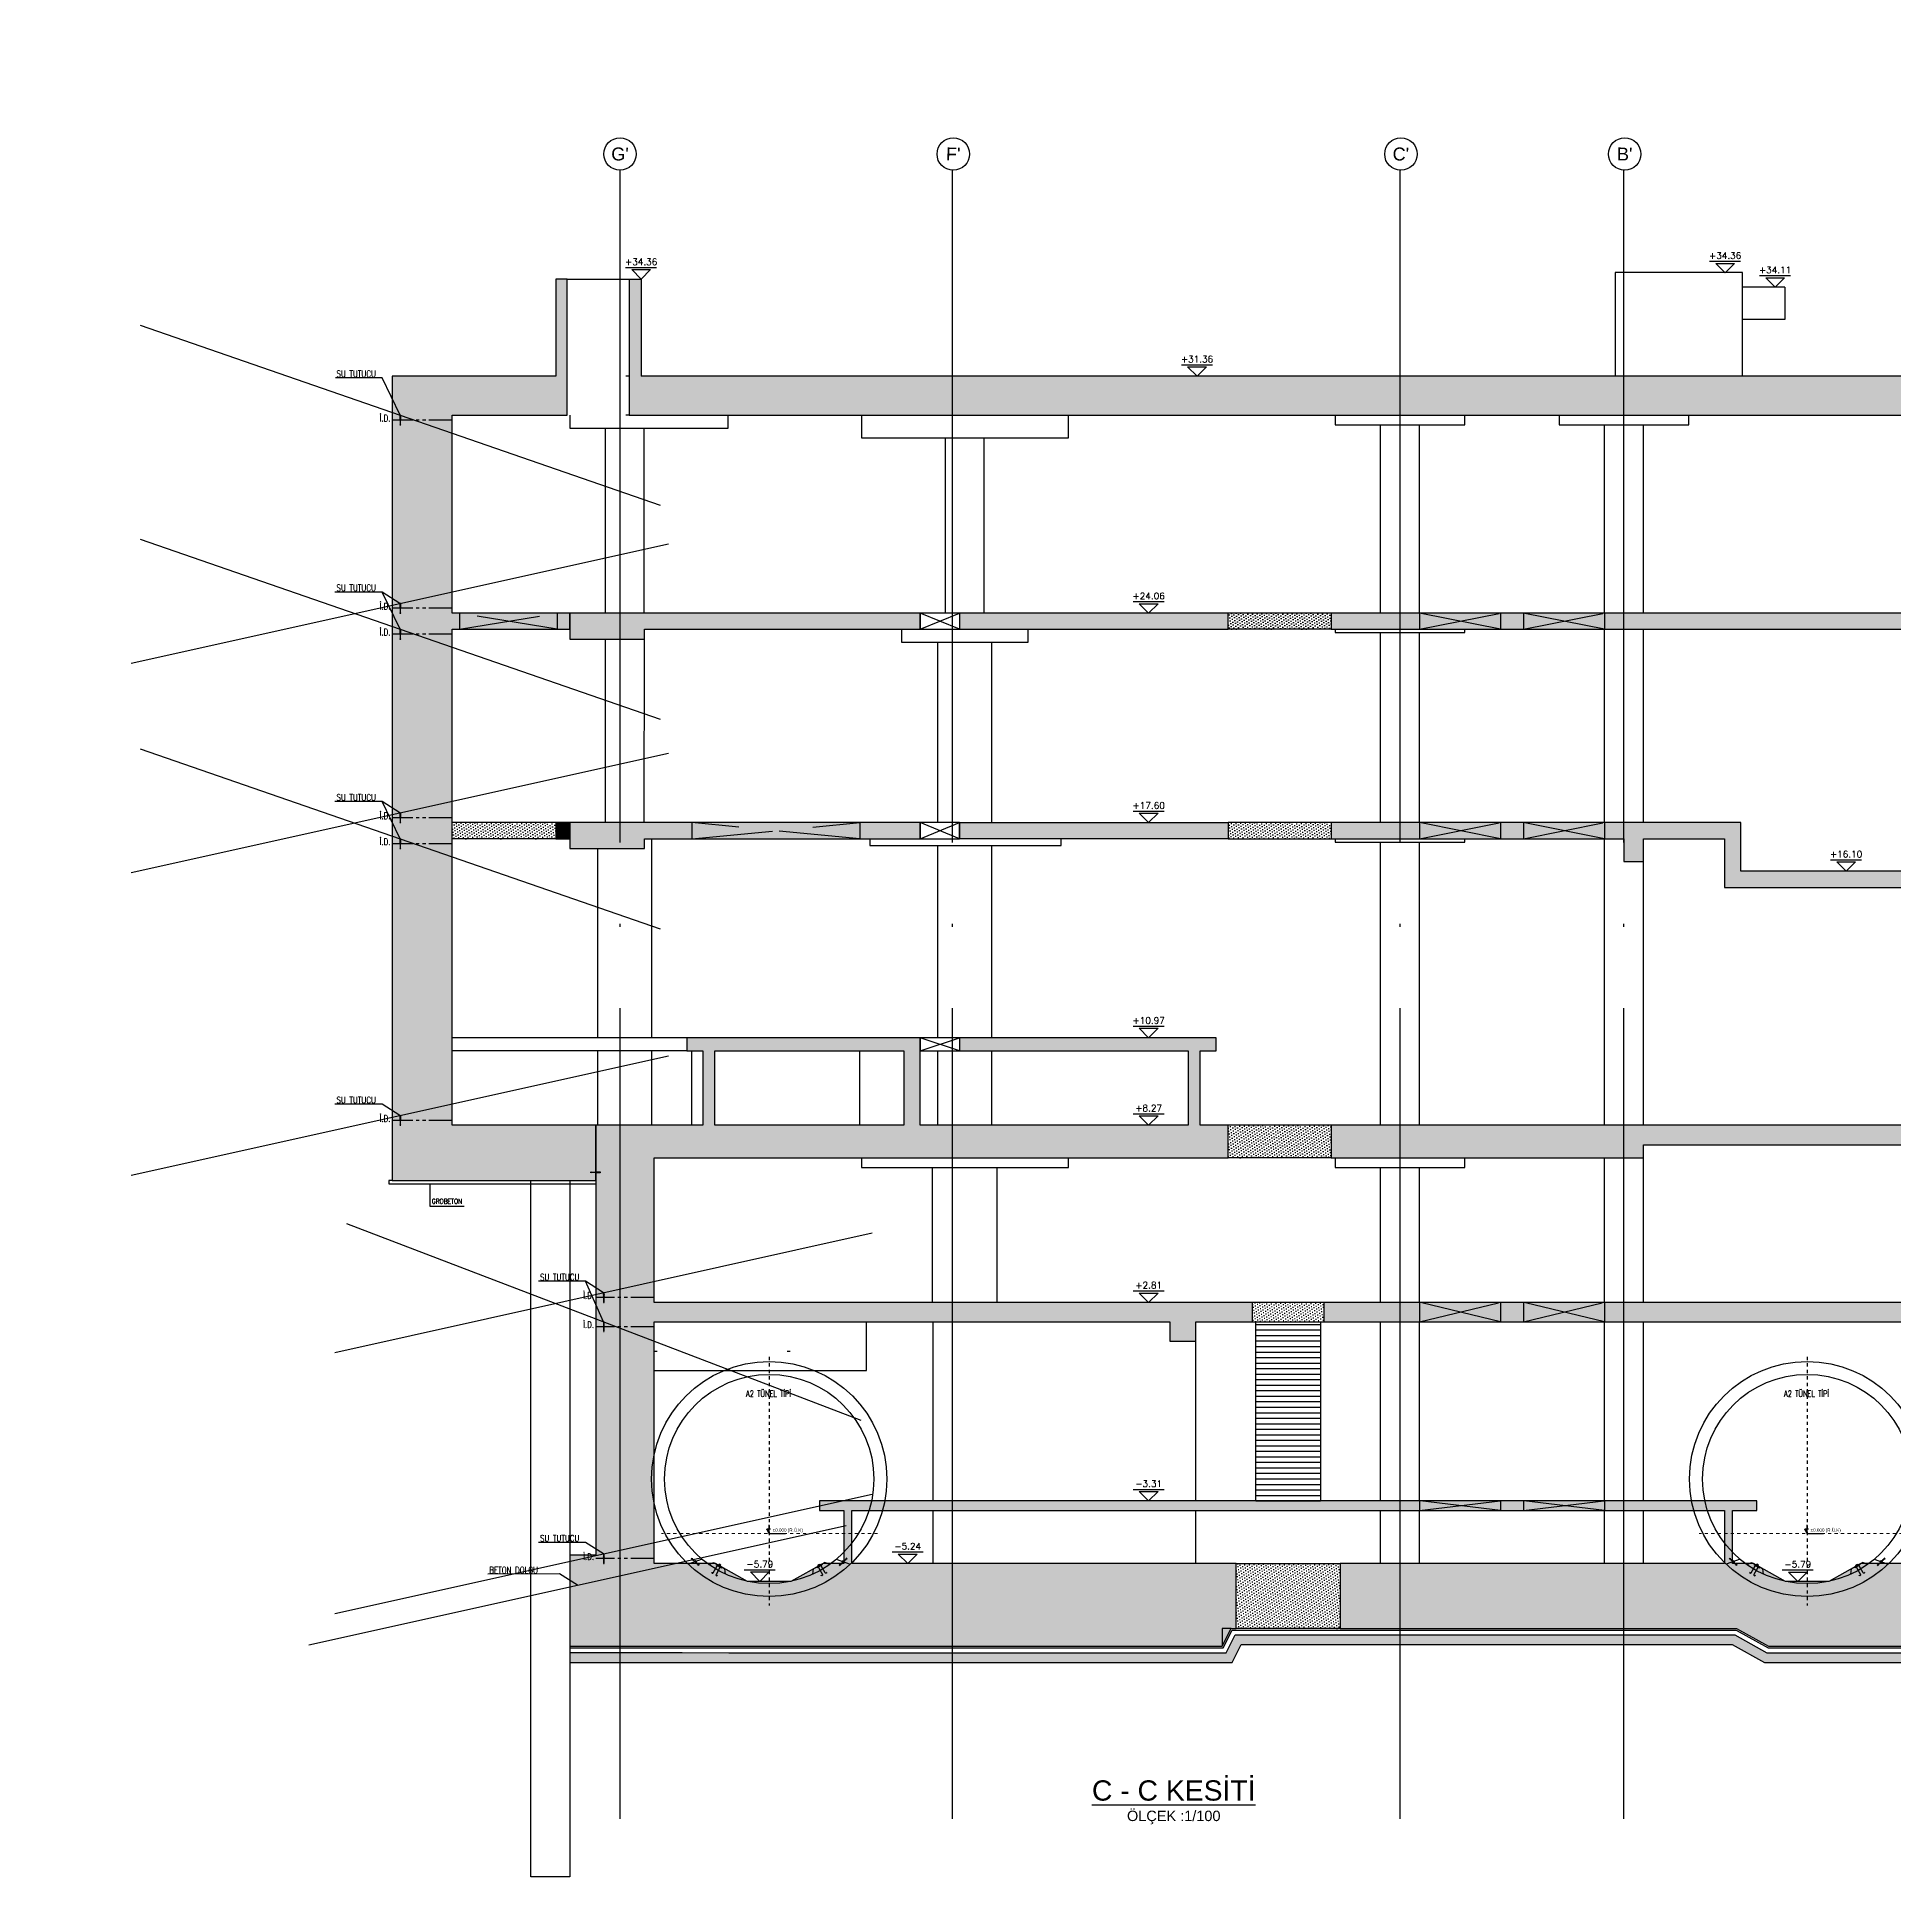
# Model space of a CAD drawing. Header units: millimetres. Extents: x 400392 to 401186, y 4543812 to 4544115.
# Drawn here: x 400811.4 to 400868.7, y 4543892.3 to 4543949 of the extents above; entities that cross this region are included whole.
import ezdxf
from ezdxf.enums import TextEntityAlignment as Align

# ---------------------------------------------------------------- set-up
doc = ezdxf.new("R2010")
doc.units = ezdxf.units.MM
for name, pattern in [('ACAD_ISO05W100', [33, 24, -3, 0, -3, 0, -3]), ('AKS', [3, 2.5, -0.25, 0, -0.25]), ('CIZGI', [0.4, 0.25, -0.15]), ('CONTINU', [0]), ('DASHDOT', [1, 0.5, -0.25, 0, -0.25]), ('DASHDOT2', [0.5, 0.25, -0.125, 0, -0.125]), ('Dot', [4, 0, -4]), ('HIDDEN', [0.375, 0.25, -0.125])]:
    doc.linetypes.add(name, pattern=pattern)
for name, color, linetype in [('aks prota', 2, 'AKS'), ('AXIS', 8, 'DASHDOT2'), ('caks prota', 4, 'Continuous'), ('görünüş prota', 4, 'Continuous'), ('inşaat derzi prota', 11, 'Continuous'), ('KALIP', 1, 'Continuous'), ('kesik prota', 2, 'CIZGI'), ('kesit prota', 1, 'Continuous'), ('kesit tarama prota', 252, 'Continuous'), ('KOT', 7, 'Continuous'), ('kot prota', 4, 'Continuous'), ('LINE V2', 7, 'Continuous'), ('merdiven prota', 2, 'Continuous'), ('not prota', 2, 'Continuous'), ('not yazısı prota', 6, 'Continuous'), ('not çizgisi prota', 4, 'Continuous'), ('OLCU', 5, 'Continuous'), ('PRT-CST-rc_level', 6, 'Continuous'), ('PRT-CST-rc_levermark', 4, 'Continuous'), ('st_s_not yazısı', 6, 'Continuous'), ('st_s_not çizgisi', 4, 'CIZGI'), ('st_s_su tutucu', 2, 'Continuous'), ('st_s_ölçü', 4, 'Continuous'), ('t35 prota', 3, 'Continuous'), ('taks prota', 7, 'Continuous'), ('tplan prota', 7, 'Continuous'), ('WATER STOP_B', 5, 'Continuous')]:
    doc.layers.add(name, color=color, linetype=linetype)
doc.layers.add('PRT-Geo-Axis', color=12, linetype='DASHDOT', lineweight=18)
doc.layers.add('PRT-KD-kazik', color=172, linetype='Continuous', lineweight=25)
doc.styles.add('Arial', font='Arial.ttf')
doc.styles.add('NOT', font='romanstw.shx')
doc.styles.add('OLCU', font='romanstw.shx')
doc.styles.add('SIMPLXTW', font='simplxtw.shx', dxfattribs={"width": 0.6, "height": 125})
doc.styles.add('TAKS', font='Arial Unicode.ttf')
doc.styles.add('TEXT250', font='romanstw.shx', dxfattribs={"width": 0.8, "height": 25})
doc.styles.add('TSIMPLEX', font='romanstw.shx')
doc.styles.add('TUNNELCONSULT', font='Arial.ttf')
doc.dimstyles.new('1-50', dxfattribs={"dimtxt": 10, "dimasz": 4, "dimexe": 4, "dimexo": 8, "dimgap": 4, "dimtad": 1, "dimdec": 1, "dimrnd": 0.05, "dimzin": 9, "dimdsep": 46, "dimtxsty": 'OLCU', "dimblk1": 'OBLIQUE', "dimblk2": 'OBLIQUE', "dimsah": 1, "dimcen": 2, "dimdle": 4, "dimclrd": 4, "dimclre": 4, "dimclrt": 3, "dimadec": 1, "dimazin": 0, "dimtfac": 1, "dimtdec": 1, "dimtix": 1, "dimtmove": 2, "dimatfit": 3, "dimldrblk": 'OBLIQUE', "dimfxl": 1, "dimtvp": 1, "dimtolj": 1, "dimtzin": 1, "dimarcsym": 0})
pattern_1 = [(36, (400889.819284, 4543594.03527), (-0.014547592, 0.087543451), [0, -0.079375])]

# ---------------------------------------------------------------- blocks, each defined once
blk = doc.blocks.new('KOTK5')
at = {"layer": 'PRT-CST-rc_levermark'}
blk.add_line((217, 160), (-213, 160), dxfattribs=at)
blk.add_lwpolyline([(130, 130), (-130, 130), (0, 0)], close=True, dxfattribs=at)
at = {"layer": 'PRT-CST-rc_level', "style": 'OLCU'}
blk.add_attdef('000.00', text='', height=90, dxfattribs=at).set_placement((0, 193), align=Align.CENTER)
blk = doc.blocks.new('D')
at = {"layer": 'st_s_su tutucu', "linetype": 'CONTINU', "ltscale": 0.2}
for p, q in [((-39988, 52508), (-39993, 52508)), ((-39993, 52508), (-39993, 52507)), ((-39993, 52507), (-39991, 52506)), ((-39991, 52499), (-39992, 52499)), ((-39992, 52499), (-39992, 52498)), ((-39992, 52498), (-39991, 52498)), ((-39991, 52489), (-39992, 52489)), ((-39992, 52489), (-39992, 52488)), ((-39992, 52488), (-39991, 52488)), ((-39991, 52479), (-39992, 52479)), ((-39992, 52479), (-39992, 52478)), ((-39992, 52478), (-39991, 52478)), ((-39992, 52468), (-39992, 52469)), ((-39992, 52469), (-39991, 52469)), ((-39991, 52468), (-39992, 52468)), ((-39991, 52506), (-39991, 52499)), ((-39991, 52498), (-39991, 52489)), ((-39991, 52488), (-39991, 52479)), ((-39991, 52469), (-39991, 52478)), ((-39991, 52459), (-39991, 52468)), ((-39990, 52506), (-39988, 52507)), ((-39990, 52499), (-39990, 52506)), ((-39989, 52499), (-39990, 52499)), ((-39990, 52489), (-39990, 52498)), ((-39990, 52498), (-39989, 52498)), ((-39989, 52489), (-39990, 52489)), ((-39990, 52479), (-39990, 52488)), ((-39990, 52488), (-39989, 52488)), ((-39989, 52479), (-39990, 52479)), ((-39990, 52478), (-39989, 52478)), ((-39990, 52478), (-39990, 52469)), ((-39990, 52469), (-39989, 52469)), ((-39989, 52468), (-39990, 52468)), ((-39990, 52468), (-39990, 52459)), ((-39989, 52498), (-39989, 52499)), ((-39989, 52488), (-39989, 52489)), ((-39989, 52478), (-39989, 52479)), ((-39989, 52469), (-39989, 52468)), ((-39988, 52507), (-39988, 52508)), ((-39993, 52449), (-39991, 52450)), ((-39993, 52448), (-39993, 52449)), ((-39988, 52448), (-39993, 52448)), ((-39992, 52458), (-39992, 52459)), ((-39992, 52459), (-39991, 52459)), ((-39991, 52458), (-39992, 52458)), ((-39991, 52450), (-39991, 52458)), ((-39990, 52459), (-39989, 52459)), ((-39989, 52458), (-39990, 52458)), ((-39990, 52458), (-39990, 52450)), ((-39990, 52450), (-39988, 52449)), ((-39989, 52459), (-39989, 52458)), ((-39988, 52449), (-39988, 52448))]:
    blk.add_line(p, q, dxfattribs=at)
blk = doc.blocks.new('_Oblique')
at = {"layer": 'st_s_ölçü', "lineweight": -2}
blk.add_line((-0.5, -0.5), (0.5, 0.5), dxfattribs=at)
blk = doc.blocks.new('KESITKOT')
at = {"layer": 'KOT', "linetype": 'Continuous'}
h = blk.add_hatch(dxfattribs=at)
h.set_pattern_fill('ANSI31', color=5, scale=200, angle=45, style=0)
h.set_pattern_definition([(90, (63253.653, -35392.017), (25, 5e-15), [])])
h.paths.add_polyline_path([(-150, 260), (0, 260), (0, 0)])
at = {"layer": 'KOT', "color": 4, "linetype": 'Continuous'}
for p, q in [((75, 260), (-150, 260)), ((0, 0), (-150, 260)), ((0, 0), (0, 520)), ((0, 0), (1000, 0))]:
    blk.add_line(p, q, dxfattribs=at)
at = {"layer": 'KOT', "color": 7, "linetype": 'Continuous', "style": 'SIMPLXTW', "width": 0.7}
blk.add_attdef('%%P0.000', (216, 100), '', height=200, dxfattribs=at)
blk = doc.blocks.new('A$C05c5180b')
at = {"layer": 'AXIS', "color": 8, "linetype": 'DASHDOT', "ltscale": 3}
blk.add_line((909, 7722), (909, 60), dxfattribs=at)
at = {"layer": 'KALIP'}
for p, q in [((-1158, 1480), (-1585, 1325)), ((-955, 1324), (-806, 1383)), ((-806, 1383), (-459, 1183)), ((-435, 1024), (-459, 1183)), ((2254, 1024), (2278, 1183)), ((2624, 1383), (2278, 1183)), ((2774, 1324), (2624, 1383)), ((2977, 1480), (3404, 1325))]:
    blk.add_line(p, q, dxfattribs=at)
at = {"layer": 'KALIP', "elevation": 0}
for points in [[(-638, 1333), (-658, 1298), (-606, 1268), (-586, 1303)], [(2457, 1333), (2477, 1298), (2425, 1268), (2405, 1303)]]:
    blk.add_lwpolyline(points, close=True, dxfattribs=at)
at = {"layer": 'KALIP'}
for radius in [3625, 3225]:
    blk.add_circle((909, 3955), radius, dxfattribs=at)
at = {"layer": 'LINE V2', "color": 4, "elevation": 0}
for points in [[(-861, 1086, 1), (-818, 1061), (-696, 1274, -0.414214), (-668, 1281), (-616, 1251, -0.414214), (-609, 1224), (-731, 1011, 1), (-688, 986, -1)], [(2680, 1086, -1), (2637, 1061), (2514, 1274, 0.414214), (2487, 1281), (2435, 1251, 0.414214), (2428, 1224), (2550, 1011, -1), (2507, 986, 1)]]:
    blk.add_lwpolyline(points, format="xyb", dxfattribs=at)
for points in [[(-729, 1316), (-556, 1216), (-546, 1233), (-719, 1333)], [(2548, 1316), (2374, 1216), (2364, 1233), (2538, 1333)]]:
    blk.add_lwpolyline(points, close=True, dxfattribs=at)
at = {"layer": 'PRT-Geo-Axis', "linetype": 'DASHDOT', "ltscale": 3}
blk.add_line((4252, 2280), (-2415, 2280), dxfattribs=at)
at = {"layer": 'WATER STOP_B', "color": 3}
for points in [[(-1339, 1405, 0.57735), (-1339, 1408), (-1368, 1436, 0.57735), (-1371, 1435), (-1378, 1408, -0.57735), (-1381, 1407), (-1419, 1444), (-1424, 1439), (-1427, 1443), (-1422, 1447), (-1450, 1474), (-1454, 1469), (-1458, 1472), (-1453, 1477), (-1470, 1493), (-1488, 1490), (-1492, 1494), (-1467, 1520), (-1463, 1515), (-1466, 1498), (-1449, 1481), (-1444, 1486), (-1441, 1483), (-1445, 1478), (-1418, 1452), (-1414, 1457), (-1410, 1453), (-1415, 1448), (-1383, 1418, 0.57735), (-1380, 1419), (-1374, 1445, -0.57735), (-1370, 1446), (-1329, 1405, -0.57735), (-1330, 1402), (-1355, 1395, 0.57735), (-1356, 1392), (-1324, 1361), (-1320, 1366), (-1316, 1363), (-1321, 1358), (-1294, 1332), (-1289, 1337), (-1285, 1333), (-1290, 1328), (-1273, 1312), (-1255, 1316), (-1251, 1312), (-1276, 1286), (-1280, 1290), (-1277, 1308), (-1294, 1324), (-1299, 1319), (-1302, 1323), (-1298, 1327), (-1325, 1354), (-1330, 1349), (-1333, 1352), (-1328, 1357), (-1366, 1394, -0.57735), (-1366, 1397)], [(3158, 1405, -0.57735), (3157, 1408), (3186, 1436, -0.57735), (3190, 1435), (3196, 1408, 0.57735), (3200, 1407), (3238, 1444), (3242, 1439), (3246, 1443), (3241, 1447), (3268, 1474), (3273, 1469), (3277, 1472), (3272, 1477), (3289, 1493), (3307, 1490), (3311, 1494), (3286, 1520), (3282, 1515), (3285, 1498), (3268, 1481), (3263, 1486), (3260, 1483), (3264, 1478), (3237, 1452), (3232, 1457), (3229, 1453), (3234, 1448), (3202, 1418, -0.57735), (3199, 1419), (3193, 1445, 0.57735), (3189, 1446), (3148, 1405, 0.57735), (3148, 1402), (3174, 1395, -0.57735), (3174, 1392), (3143, 1361), (3138, 1366), (3135, 1363), (3140, 1358), (3112, 1332), (3108, 1337), (3104, 1333), (3109, 1328), (3092, 1312), (3074, 1316), (3070, 1312), (3095, 1286), (3099, 1290), (3096, 1308), (3113, 1324), (3118, 1319), (3121, 1323), (3117, 1327), (3144, 1354), (3148, 1349), (3152, 1352), (3147, 1357), (3185, 1394, 0.57735), (3184, 1397)]]:
    blk.add_lwpolyline(points, format="xyb", close=True, dxfattribs=at)
at = {"layer": 'OLCU'}
ref = blk.add_blockref('KESITKOT', (909, 2280), dxfattribs=dict(at, xscale=0.4999999999987873, yscale=0.4999999999987873, zscale=0.4999999999987873))
ref.add_attrib('%%P0.000', '%%P0.000 (R.Ü.K)', (1017, 2330), dxfattribs={"layer": 'KOT', "color": 1, "linetype": 'Continuous', "height": 100, "style": 'TUNNELCONSULT'})
at = {"layer": 'not prota', "style": 'TEXT250', "width": 0.7}
blk.add_text('A2 TÜNEL TİPİ', height=200, dxfattribs=at).set_placement((891, 6585), align=Align.MIDDLE_CENTER)

msp = doc.modelspace()

# ---------------------------------------------------------------- hatches: boundary and pattern name
at = {"layer": 'kesit tarama prota'}
h = msp.add_hatch(color=256, dxfattribs=at)
h.dxf.hatch_style = 1
h.paths.add_polyline_path([(400824.22716, 4543937.37507), (400827.77032, 4543937.37507), (400827.77076, 4543941.57507), (400827.42239, 4543941.57507), (400827.42239, 4543938.57507), (400822.37306, 4543938.57507), (400822.37306, 4543913.78507), (400828.64647, 4543913.78507), (400828.64647, 4543915.48507), (400824.22716, 4543915.48507), (400824.22716, 4543930.77507), (400827.8479, 4543930.77507), (400827.8479, 4543931.27507), (400824.22716, 4543931.27507)])
h = msp.add_hatch(color=256, dxfattribs=at)
h.dxf.hatch_style = 1
h.paths.add_polyline_path([(400871.34647, 4543938.57507), (400830.04811, 4543938.57507), (400830.04811, 4543941.57507), (400829.67729, 4543941.57507), (400829.67729, 4543937.37507), (400858.34647, 4543937.37507), (400862.34647, 4543937.37507), (400869.84647, 4543937.37507), (400869.84647, 4543931.27507), (400851.32328, 4543931.27507), (400851.32328, 4543930.77507), (400869.84647, 4543930.77507), (400869.84647, 4543923.31507), (400863.94647, 4543923.31507), (400863.94647, 4543924.81507), (400851.32328, 4543924.81507), (400851.32328, 4543924.31507), (400860.34647, 4543924.31507), (400860.34647, 4543923.61507), (400860.94647, 4543923.61507), (400860.94647, 4543924.31507), (400863.44647, 4543924.31507), (400863.44647, 4543922.81507), (400869.84647, 4543922.81507), (400869.84647, 4543915.48507), (400851.32328, 4543915.48507), (400851.32328, 4543914.48507), (400860.94647, 4543914.48507), (400860.94647, 4543914.88507), (400869.54647, 4543914.88507), (400869.54647, 4543910.02507), (400851.0965, 4543910.02507), (400851.0965, 4543909.42507), (400869.54647, 4543909.42507), (400869.54647, 4543901.97507), (400867.6558, 4543901.97507), (400866.66651, 4543901.42507), (400865.32642, 4543901.42507), (400864.33714, 4543901.97507), (400863.69589, 4543901.97507), (400863.69589, 4543903.60507), (400864.44647, 4543903.60507), (400864.44647, 4543903.90507), (400835.54647, 4543903.90507), (400835.54647, 4543903.60507), (400836.29589, 4543903.60507), (400836.29589, 4543901.97507), (400835.6558, 4543901.97507), (400834.66651, 4543901.42507), (400833.32642, 4543901.42507), (400832.33713, 4543901.97507), (400830.44647, 4543901.97507), (400830.44647, 4543909.42507), (400846.34647, 4543909.42507), (400846.34647, 4543908.82507), (400847.14648, 4543908.82507), (400847.14648, 4543909.42507), (400848.8965, 4543909.42507), (400848.8965, 4543910.02507), (400830.44812, 4543910.02507), (400830.44812, 4543914.48507), (400848.1477, 4543914.48507), (400848.1477, 4543915.48507), (400847.27983, 4543915.48507), (400847.27983, 4543917.78507), (400847.77426, 4543917.78507), (400847.77426, 4543918.18507), (400839.86342, 4543918.18507), (400839.86342, 4543917.78507), (400846.90901, 4543917.78507), (400846.90901, 4543915.48507), (400838.65234, 4543915.48507), (400838.65234, 4543918.18507), (400831.45816, 4543918.18507), (400831.45816, 4543917.78507), (400831.95259, 4543917.78507), (400831.95259, 4543915.48507), (400828.64647, 4543915.48507), (400828.64647, 4543902.22705), (400827.84647, 4543902.22705), (400827.84647, 4543899.42507), (400847.95967, 4543899.42507), (400848.23467, 4543899.97507), (400848.3965, 4543899.97507), (400848.3965, 4543901.97507), (400836.54589, 4543901.97507), (400836.54589, 4543903.60507), (400863.44589, 4543903.60507), (400863.44589, 4543901.97507), (400851.5965, 4543901.97507), (400851.5965, 4543899.97507), (400863.81856, 4543899.97507), (400864.80785, 4543899.42507), (400867.18509, 4543899.42507), (400868.17438, 4543899.42507), (400872.14647, 4543899.42507), (400872.14647, 4543901.97507), (400871.34647, 4543901.97507)])
h.paths.add_polyline_path([(400838.14195, 4543917.78507), (400838.14195, 4543915.48507), (400832.32341, 4543915.48507), (400832.32341, 4543917.78507)], flags=16)
h = msp.add_hatch(color=256, dxfattribs=at)
h.dxf.hatch_style = 1
h.paths.add_polyline_path([(400830.1469, 4543930.77507), (400838.65234, 4543930.77507), (400838.65234, 4543931.27507), (400827.8479, 4543931.27507), (400827.8479, 4543930.47507), (400830.1469, 4543930.47507)])
h = msp.add_hatch(color=256, dxfattribs=at)
h.dxf.hatch_style = 1
h.paths.add_polyline_path([(400848.1477, 4543931.27507), (400839.86342, 4543931.27507), (400839.86342, 4543930.77507), (400848.1477, 4543930.77507)])
h = msp.add_hatch(dxfattribs=at)
h.set_pattern_fill('DOTS', color=2, scale=0.05, angle=36)
h.set_pattern_definition(pattern_1)
h.paths.add_polyline_path([(400851.32328, 4543931.27507), (400848.1477, 4543931.27507), (400848.1477, 4543930.77507), (400851.32328, 4543930.77507)])
h = msp.add_hatch(dxfattribs=at)
h.set_pattern_fill('DOTS', color=2, scale=0.05, angle=36)
h.set_pattern_definition(pattern_1)
h.paths.add_polyline_path([(400827.41918, 4543924.31507), (400827.41918, 4543924.81507), (400824.22716, 4543924.81507), (400824.22716, 4543924.31507)])
h = msp.add_hatch(color=256, dxfattribs=at)
h.dxf.hatch_style = 1
h.paths.add_polyline_path([(400827.41918, 4543924.31507), (400827.84839, 4543924.31507), (400827.84839, 4543924.81507), (400827.41918, 4543924.81507)])
h = msp.add_hatch(color=256, dxfattribs=at)
h.dxf.hatch_style = 1
h.paths.add_polyline_path([(400830.1469, 4543924.31507), (400838.65234, 4543924.31507), (400838.65234, 4543924.81507), (400827.84839, 4543924.81507), (400827.84839, 4543924.01507), (400830.1469, 4543924.01507)])
h = msp.add_hatch(color=256, dxfattribs=at)
h.dxf.hatch_style = 1
h.paths.add_polyline_path([(400848.1477, 4543924.81507), (400839.86342, 4543924.81507), (400839.86342, 4543924.31507), (400848.1477, 4543924.31507)])
h = msp.add_hatch(dxfattribs=at)
h.set_pattern_fill('DOTS', color=2, scale=0.05, angle=36)
h.set_pattern_definition(pattern_1)
h.paths.add_polyline_path([(400851.32328, 4543924.81507), (400848.1477, 4543924.81507), (400848.1477, 4543924.31507), (400851.32328, 4543924.31507)])
h = msp.add_hatch(dxfattribs=at)
h.set_pattern_fill('DOTS', color=2, scale=0.05, angle=36)
h.set_pattern_definition(pattern_1)
h.paths.add_polyline_path([(400851.32328, 4543915.48507), (400848.1477, 4543915.48507), (400848.1477, 4543914.48507), (400851.32328, 4543914.48507)])
h = msp.add_hatch(dxfattribs=at)
h.set_pattern_fill('DOTS', color=2, scale=0.05, angle=36)
h.set_pattern_definition(pattern_1)
h.paths.add_polyline_path([(400851.0965, 4543910.02507), (400848.8965, 4543910.02507), (400848.8965, 4543909.42507), (400851.0965, 4543909.42507)])
h = msp.add_hatch(dxfattribs=at)
h.set_pattern_fill('DOTS', color=2, scale=0.05, angle=36)
h.set_pattern_definition(pattern_1)
h.paths.add_polyline_path([(400851.5965, 4543901.97507), (400848.3965, 4543901.97507), (400848.3965, 4543899.97507), (400851.5965, 4543899.97507)])
h = msp.add_hatch(dxfattribs=at)
h.set_pattern_fill('AR-CONC', color=253, scale=0.001)
h.set_pattern_definition([(50, (401049.03698, 4543594.03527), (0.18218467, -0.015939086), [0.01905, -0.20955]), (355, (401049.03698, 4543594.03527), (-0.03524342, 0.191056845), [0.01524, -0.16764058]), (100.451445, (401049.05216, 4543594.03394), (0.14694125, 0.17511775), [0.01619001, -0.178090245]), (46.1842, (401049.03698, 4543594.08607), (0.27107904, -0.04204233), [0.028575, -0.314325]), (96.63556, (401049.05957, 4543594.08256), (0.23740413, 0.24742612), [0.02428502, -0.2671356]), (351.18415, (401049.03698, 4543594.08607), (0.23740413, 0.24742612), [0.02285997, -0.25145973]), (21, (401049.06238, 4543594.07337), (0.15161439, -0.1022652), [0.01905, -0.20955]), (326, (401049.06238, 4543594.07337), (0.06180203, 0.18418797), [0.01524, -0.16764]), (71.451445, (401049.07501, 4543594.06485), (0.21341642, 0.08192277), [0.01619001, -0.17808994]), (37.5, (401049.03698, 4543594.03527), (0.003088603, 0.084555039), [0, -0.165608, 0, -0.17018, 0, -0.168275]), (7.5, (401049.03698, 4543594.03527), (0.066819663, 0.100180575), [0, -0.097028, 0, -0.161798, 0, -0.064135]), (327.5, (401048.98034, 4543594.03527), (0.135590595, -0.005728744), [0, -0.0635, 0, -0.19812, 0, -0.26289]), (317.5, (401048.95494, 4543594.03527), (0.14812918, 0.02542649), [0, -0.08255, 0, -0.131572, 0, -0.18669])])
h.paths.add_polyline_path([(400832.75599, 4543899.22507), (400831.31346, 4543899.22705), (400827.84647, 4543899.22705), (400827.84647, 4543898.92705), (400831.23567, 4543898.92705), (400832.6782, 4543898.92507), (400848.26869, 4543898.92507), (400848.54369, 4543899.47507), (400863.68891, 4543899.47507), (400864.6782, 4543898.92507), (400867.31474, 4543898.92507), (400868.30403, 4543898.92507), (400872.14647, 4543898.92507), (400872.14647, 4543899.22507), (400868.22624, 4543899.22507), (400867.23695, 4543899.22507), (400864.75599, 4543899.22507), (400863.7667, 4543899.77507), (400848.35828, 4543899.77507), (400848.08328, 4543899.22507)])

# ---------------------------------------------------------------- linework, layer by layer
at = {"layer": 'aks prota', "ltscale": 10}
for p, q in [((400829.39647, 4543894.10022), (400829.39647, 4543944.92873)), ((400839.64647, 4543894.10022), (400839.64647, 4543944.92873)), ((400853.44647, 4543894.10022), (400853.44647, 4543944.92873)), ((400860.34647, 4543894.10022), (400860.34647, 4543944.92873))]:
    msp.add_line(p, q, dxfattribs=at)
at = {"layer": 'caks prota', "ltscale": 0.05}
for centre in [(400829.39647, 4543945.42873), (400839.67118, 4543945.42811), (400853.47118, 4543945.42811), (400860.37118, 4543945.42811)]:
    msp.add_circle(centre, 0.5, dxfattribs=at)
at = {"layer": 'görünüş prota'}
for p, q in [((400828.94529, 4543931.27507), (400828.94529, 4543936.97507)), ((400830.14529, 4543931.27507), (400830.14529, 4543936.97507)), ((400852.84647, 4543931.27507), (400852.84647, 4543937.07507)), ((400854.04647, 4543931.27507), (400854.04647, 4543937.07507)), ((400859.74647, 4543931.27507), (400859.74647, 4543937.07507)), ((400860.94647, 4543931.27507), (400860.94647, 4543937.07507)), ((400839.42853, 4543931.27507), (400839.42853, 4543936.67507)), ((400840.62853, 4543931.27507), (400840.62853, 4543936.67507)), ((400839.86342, 4543931.27507), (400839.86342, 4543930.77507)), ((400828.9459, 4543924.81507), (400828.9459, 4543930.47507)), ((400830.14529, 4543924.81507), (400830.1469, 4543930.47507)), ((400852.84647, 4543924.81507), (400852.84647, 4543930.67507)), ((400854.04647, 4543924.81507), (400854.04647, 4543930.67507)), ((400859.74647, 4543924.81507), (400859.74647, 4543930.77507)), ((400860.94647, 4543924.81507), (400860.94647, 4543930.77507)), ((400839.19866, 4543924.81507), (400839.19866, 4543930.37507)), ((400840.86364, 4543924.81507), (400840.86364, 4543930.37507)), ((400839.86342, 4543924.81507), (400839.86342, 4543924.31507)), ((400830.37792, 4543918.18507), (400830.37792, 4543924.31507)), ((400839.19569, 4543918.18507), (400839.19569, 4543924.11507)), ((400840.86364, 4543918.18507), (400840.86364, 4543924.11507)), ((400852.84647, 4543915.48507), (400852.84647, 4543924.21507)), ((400854.04647, 4543915.48507), (400854.04647, 4543924.21507)), ((400859.74647, 4543915.48507), (400859.74647, 4543924.31507)), ((400828.71133, 4543918.18507), (400828.71133, 4543924.01507)), ((400860.94647, 4543915.48507), (400860.94647, 4543923.61507)), ((400831.45816, 4543918.18507), (400824.22716, 4543918.18507)), ((400831.45816, 4543917.78507), (400824.22716, 4543917.78507)), ((400828.71133, 4543915.48507), (400828.71133, 4543917.78507)), ((400830.37792, 4543915.48507), (400830.37792, 4543917.78507)), ((400831.6131, 4543915.48507), (400831.6131, 4543917.78507)), ((400836.7908, 4543915.48507), (400836.7908, 4543917.78507)), ((400839.19569, 4543915.48507), (400839.19569, 4543917.78507)), ((400840.86364, 4543915.48507), (400840.86364, 4543917.78507)), ((400859.74647, 4543910.02507), (400859.74647, 4543914.48507)), ((400860.94647, 4543910.02507), (400860.94647, 4543914.48507)), ((400839.02853, 4543910.02507), (400839.02853, 4543914.18507)), ((400841.02853, 4543910.02507), (400841.02853, 4543914.18507)), ((400852.84647, 4543910.02507), (400852.84647, 4543914.18507)), ((400854.04647, 4543910.02507), (400854.04647, 4543914.18507)), ((400836.99738, 4543907.92507), (400836.99738, 4543909.42507)), ((400839.04647, 4543903.90507), (400839.04647, 4543909.42507)), ((400847.14648, 4543903.90507), (400847.14648, 4543909.42507)), ((400852.84647, 4543903.90507), (400852.84647, 4543909.42507)), ((400854.04647, 4543903.90507), (400854.04647, 4543909.42507)), ((400859.74647, 4543903.90507), (400859.74647, 4543909.42507)), ((400860.94647, 4543903.90507), (400860.94647, 4543909.42507)), ((400839.04647, 4543901.97507), (400839.04647, 4543903.60507)), ((400847.14648, 4543901.97507), (400847.14648, 4543903.60507)), ((400852.84647, 4543901.97507), (400852.84647, 4543903.60507)), ((400854.04647, 4543901.97507), (400854.04647, 4543903.60507)), ((400859.74647, 4543901.97507), (400859.74647, 4543903.60507)), ((400860.94647, 4543901.97507), (400860.94647, 4543903.60507)), ((400847.99057, 4543899.37507), (400848.26557, 4543899.92507)), ((400848.26557, 4543899.92507), (400863.80559, 4543899.92507)), ((400863.80559, 4543899.92507), (400864.79488, 4543899.37507)), ((400827.84647, 4543899.37507), (400847.99057, 4543899.37507)), ((400864.79488, 4543899.37507), (400872.14647, 4543899.37507))]:
    msp.add_line(p, q, dxfattribs=at)
for points in [[(400827.77076, 4543941.57507), (400829.67729, 4543941.57507)], [(400864.00647, 4543938.57507), (400864.00647, 4543941.77507), (400860.07278, 4543941.77507), (400860.07278, 4543938.57507)], [(400865.30647, 4543941.32507), (400865.30647, 4543940.32507), (400864.00647, 4543940.32507)], [(400865.30647, 4543941.32507), (400864.00647, 4543941.32507)], [(400827.8469, 4543937.37507), (400827.8469, 4543936.97507), (400832.73582, 4543936.97507), (400832.73582, 4543937.37507)], [(400836.83801, 4543937.37507), (400836.83801, 4543936.67507), (400843.21918, 4543936.67507), (400843.21918, 4543937.37507)], [(400851.44647, 4543937.37507), (400851.44647, 4543937.07507), (400855.44647, 4543937.07507), (400855.44647, 4543937.37507)], [(400858.34647, 4543937.37507), (400858.34647, 4543937.07507), (400862.34647, 4543937.07507), (400862.34647, 4543937.37507)], [(400839.86342, 4543931.27507), (400838.65234, 4543931.27507)], [(400851.32328, 4543931.27507), (400848.1477, 4543931.27507)], [(400838.07255, 4543930.77507), (400838.07255, 4543930.37507), (400841.98359, 4543930.37507), (400841.98359, 4543930.77507)], [(400838.65234, 4543930.77507), (400839.86342, 4543930.77507)], [(400851.32328, 4543930.77507), (400848.1477, 4543930.77507)], [(400851.44647, 4543930.77507), (400851.44647, 4543930.67507), (400855.44647, 4543930.67507), (400855.44647, 4543930.77507)], [(400827.41918, 4543924.81507), (400824.22716, 4543924.81507)], [(400839.86342, 4543924.81507), (400838.65234, 4543924.81507)], [(400851.32328, 4543924.81507), (400848.1477, 4543924.81507)], [(400827.41918, 4543924.31507), (400824.22716, 4543924.31507)], [(400837.1027, 4543924.31507), (400837.1027, 4543924.11507), (400842.99834, 4543924.11507), (400842.99834, 4543924.31507)], [(400838.65234, 4543924.31507), (400839.86342, 4543924.31507)], [(400848.1477, 4543924.31507), (400851.32328, 4543924.31507)], [(400851.44647, 4543924.31507), (400851.44647, 4543924.21507), (400855.44647, 4543924.21507), (400855.44647, 4543924.31507)], [(400839.86342, 4543918.18507), (400838.65234, 4543918.18507)], [(400838.65234, 4543917.78507), (400839.86342, 4543917.78507)], [(400851.32328, 4543915.48507), (400848.1477, 4543915.48507)], [(400836.83801, 4543914.48507), (400836.83801, 4543914.18507), (400843.21905, 4543914.18507), (400843.21905, 4543914.48507)], [(400851.32328, 4543914.48507), (400848.1477, 4543914.48507)], [(400851.44647, 4543914.48507), (400851.44647, 4543914.18507), (400855.44647, 4543914.18507), (400855.44647, 4543914.48507)], [(400822.37306, 4543913.78507), (400822.27306, 4543913.78507), (400822.27306, 4543913.68507)], [(400822.27306, 4543913.68507), (400828.64647, 4543913.68507)], [(400851.0965, 4543910.02507), (400848.8965, 4543910.02507)], [(400848.8965, 4543909.42507), (400851.0965, 4543909.42507)], [(400848.99656, 4543903.90507), (400848.99656, 4543909.42507)], [(400848.99656, 4543909.34507), (400850.99647, 4543909.34507)], [(400850.99647, 4543909.42507), (400850.99647, 4543903.90507)], [(400848.99656, 4543909.17507), (400850.99647, 4543909.17507)], [(400848.99656, 4543909.00507), (400850.99647, 4543909.00507)], [(400848.99656, 4543908.83507), (400850.99647, 4543908.83507)], [(400848.99656, 4543908.66507), (400850.99647, 4543908.66507)], [(400848.99656, 4543908.49507), (400850.99647, 4543908.49507)], [(400848.99656, 4543908.32507), (400850.99647, 4543908.32507)], [(400848.99656, 4543908.15507), (400850.99647, 4543908.15507)], [(400830.44647, 4543907.92507), (400836.99738, 4543907.92507)], [(400848.99656, 4543907.98507), (400850.99647, 4543907.98507)], [(400848.99656, 4543907.81507), (400850.99647, 4543907.81507)], [(400848.99656, 4543907.64507), (400850.99647, 4543907.64507)], [(400848.99656, 4543907.47507), (400850.99647, 4543907.47507)], [(400848.99656, 4543907.30507), (400850.99647, 4543907.30507)], [(400848.99656, 4543907.13507), (400850.99647, 4543907.13507)], [(400848.99656, 4543906.96507), (400850.99647, 4543906.96507)], [(400848.99656, 4543906.79507), (400850.99647, 4543906.79507)], [(400848.99656, 4543906.62507), (400850.99647, 4543906.62507)], [(400848.99656, 4543906.45507), (400850.99647, 4543906.45507)], [(400848.99656, 4543906.28507), (400850.99647, 4543906.28507)], [(400848.99656, 4543906.11507), (400850.99647, 4543906.11507)], [(400848.99656, 4543905.94507), (400850.99647, 4543905.94507)], [(400848.99656, 4543905.77507), (400850.99647, 4543905.77507)], [(400848.99656, 4543905.60507), (400850.99647, 4543905.60507)], [(400848.99656, 4543905.43507), (400850.99647, 4543905.43507)], [(400848.99656, 4543905.26507), (400850.99647, 4543905.26507)], [(400848.99656, 4543905.09507), (400850.99647, 4543905.09507)], [(400848.99656, 4543904.92507), (400850.99647, 4543904.92507)], [(400848.99656, 4543904.75507), (400850.99647, 4543904.75507)], [(400848.99656, 4543904.58507), (400850.99647, 4543904.58507)], [(400848.99656, 4543904.41507), (400850.99647, 4543904.41507)], [(400848.99656, 4543904.24507), (400850.99647, 4543904.24507)], [(400848.99656, 4543904.07507), (400850.99647, 4543904.07507)], [(400848.99656, 4543903.90507), (400850.99647, 4543903.90507)], [(400848.3965, 4543901.97507), (400851.5965, 4543901.97507)], [(400827.84647, 4543900.22705), (400827.84647, 4543900.22705), (400827.84647, 4543899.72705)], [(400827.84647, 4543898.92705), (400831.23567, 4543898.92705), (400832.6782, 4543898.92507), (400848.26869, 4543898.92507), (400848.54369, 4543899.47507), (400863.68891, 4543899.47507), (400864.6782, 4543898.92507), (400867.31474, 4543898.92507), (400868.30403, 4543898.92507), (400872.14647, 4543898.92507), (400872.14647, 4543899.97507), (400872.14647, 4543899.97507)], [(400827.84647, 4543899.22705), (400831.31346, 4543899.22705), (400832.75599, 4543899.22507), (400848.08328, 4543899.22507), (400848.35828, 4543899.77507), (400863.7667, 4543899.77507), (400864.75599, 4543899.22507), (400867.23695, 4543899.22507), (400868.22624, 4543899.22507), (400872.14647, 4543899.22507)], [(400851.5965, 4543899.97507), (400848.3965, 4543899.97507)]]:
    msp.add_lwpolyline(points, dxfattribs=at)
at = {"layer": 'görünüş prota', "color": 4, "linetype": 'Dot'}
for points in [[(400829.67741, 4543938.57507), (400827.77045, 4543938.57527)], [(400829.67729, 4543937.37507), (400827.77032, 4543937.37527)], [(400830.44647, 4543908.52507), (400836.99738, 4543908.52507)]]:
    msp.add_lwpolyline(points, dxfattribs=at)
at = {"layer": 'inşaat derzi prota', "linetype": 'ACAD_ISO05W100', "ltscale": 0.03}
for points in [[(400824.22716, 4543937.22507), (400822.37306, 4543937.22507)], [(400824.22716, 4543931.42507), (400822.37306, 4543931.42507)], [(400824.22716, 4543930.62507), (400822.37306, 4543930.62507)], [(400824.22716, 4543924.96507), (400822.37306, 4543924.96507)], [(400824.22716, 4543924.16507), (400822.37306, 4543924.16507)], [(400824.22716, 4543915.63507), (400822.37306, 4543915.63507)], [(400830.44647, 4543910.17507), (400828.64647, 4543910.17507)], [(400830.44647, 4543909.27507), (400828.64647, 4543909.27507)], [(400830.44647, 4543902.12507), (400828.64647, 4543902.12507)]]:
    msp.add_lwpolyline(points, dxfattribs=at)
at = {"layer": 'kesik prota', "ltscale": 10}
msp.add_lwpolyline([(400848.23467, 4543899.97507), (400847.95967, 4543899.97507), (400847.95967, 4543899.42507)], dxfattribs=at)
at = {"layer": 'kesit prota'}
for p, q in [((400827.42239, 4543941.57507), (400827.42239, 4543938.57507)), ((400830.04811, 4543941.57507), (400830.04811, 4543938.57507))]:
    msp.add_line(p, q, dxfattribs=at)
for points in [[(400827.42239, 4543938.57507), (400822.37306, 4543938.57507), (400822.37306, 4543913.78507), (400828.64647, 4543913.78507), (400828.64647, 4543915.48507), (400824.22716, 4543915.48507), (400824.22716, 4543930.77507), (400827.8479, 4543930.77507), (400827.8479, 4543931.27507), (400824.22716, 4543931.27507), (400824.22716, 4543937.37507), (400827.77032, 4543937.37507), (400827.77076, 4543941.57507), (400827.42239, 4543941.57507)], [(400829.67729, 4543941.57507), (400829.67729, 4543937.37507), (400858.34647, 4543937.37507), (400858.34647, 4543937.37507), (400862.34647, 4543937.37507), (400862.34647, 4543937.37507)], [(400829.67729, 4543941.57507), (400830.04811, 4543941.57507)], [(400871.34647, 4543938.57507), (400830.04811, 4543938.57507)], [(400862.34647, 4543937.37507), (400869.84647, 4543937.37507)], [(400838.65234, 4543931.27507), (400827.8479, 4543931.27507), (400827.8479, 4543930.47507), (400830.1469, 4543930.47507), (400830.1469, 4543930.77507)], [(400830.1469, 4543930.77507), (400838.65234, 4543930.77507), (400838.65234, 4543931.27507)], [(400869.84647, 4543931.27507), (400851.32328, 4543931.27507), (400851.32328, 4543930.77507), (400869.84647, 4543930.77507)], [(400827.41918, 4543924.31507), (400827.84839, 4543924.31507), (400827.84839, 4543924.81507), (400827.41918, 4543924.81507), (400827.41918, 4543924.31507)], [(400830.1469, 4543924.31507), (400838.65234, 4543924.31507), (400838.65234, 4543924.81507), (400827.84839, 4543924.81507), (400827.84839, 4543924.01507), (400830.1469, 4543924.01507), (400830.1469, 4543924.31507)], [(400869.84647, 4543923.31507), (400863.94647, 4543923.31507), (400863.94647, 4543924.81507), (400851.32328, 4543924.81507), (400851.32328, 4543924.31507), (400860.34647, 4543924.31507), (400860.34647, 4543923.61507), (400860.94647, 4543923.61507), (400860.94647, 4543924.31507), (400863.44647, 4543924.31507), (400863.44647, 4543922.81507), (400869.84647, 4543922.81507)], [(400869.54647, 4543901.97507), (400867.6558, 4543901.97507), (400866.66651, 4543901.42507), (400865.32642, 4543901.42507), (400864.33714, 4543901.97507), (400863.69589, 4543901.97507), (400863.69589, 4543903.60507), (400864.44647, 4543903.60507), (400864.44647, 4543903.90507), (400835.54647, 4543903.90507), (400835.54647, 4543903.60507), (400836.29589, 4543903.60507), (400836.29589, 4543901.97507), (400835.6558, 4543901.97507), (400834.66651, 4543901.42507), (400833.32642, 4543901.42507), (400832.33713, 4543901.97507), (400830.44647, 4543901.97507), (400830.44647, 4543909.42507), (400846.34647, 4543909.42507), (400846.34647, 4543908.82507), (400847.14648, 4543908.82507), (400847.14648, 4543909.42507), (400848.8965, 4543909.42507), (400848.8965, 4543910.02507), (400830.44812, 4543910.02507), (400830.44812, 4543914.48507), (400848.1477, 4543914.48507), (400848.1477, 4543915.48507), (400847.27983, 4543915.48507), (400847.27983, 4543917.78507), (400847.77426, 4543917.78507), (400847.77426, 4543918.18507), (400839.86342, 4543918.18507), (400839.86342, 4543917.78507), (400846.90901, 4543917.78507), (400846.90901, 4543915.48507), (400838.65234, 4543915.48507), (400838.65234, 4543918.18507), (400831.45816, 4543918.18507), (400831.45816, 4543917.78507), (400831.95259, 4543917.78507), (400831.95259, 4543915.48507), (400828.64647, 4543915.48507), (400828.64647, 4543902.22705), (400827.84647, 4543902.22705), (400827.84647, 4543899.42507), (400847.95967, 4543899.42507), (400848.23467, 4543899.97507), (400848.3965, 4543899.97507), (400848.3965, 4543901.97507), (400836.54589, 4543901.97507), (400836.54589, 4543903.60507), (400863.44589, 4543903.60507), (400863.44589, 4543901.97507), (400851.5965, 4543901.97507), (400851.5965, 4543899.97507), (400863.81856, 4543899.97507), (400864.80785, 4543899.42507), (400867.18509, 4543899.42507), (400868.17438, 4543899.42507), (400872.14647, 4543899.42507)], [(400838.14195, 4543915.48507), (400832.32341, 4543915.48507), (400832.32341, 4543917.78507), (400838.14195, 4543917.78507), (400838.14195, 4543915.48507)], [(400869.84647, 4543915.48507), (400851.32328, 4543915.48507), (400851.32328, 4543914.48507), (400860.94647, 4543914.48507), (400860.94647, 4543914.88507), (400869.54647, 4543914.88507)], [(400822.37306, 4543913.78507), (400828.64647, 4543913.78507)], [(400869.54647, 4543910.02507), (400851.0965, 4543910.02507), (400851.0965, 4543909.42507), (400869.54647, 4543909.42507)]]:
    msp.add_lwpolyline(points, dxfattribs=at)
for points in [[(400839.86342, 4543931.27507), (400839.86342, 4543930.77507), (400848.1477, 4543930.77507), (400848.1477, 4543931.27507)], [(400848.1477, 4543924.31507), (400839.86342, 4543924.31507), (400839.86342, 4543924.81507), (400848.1477, 4543924.81507)]]:
    msp.add_lwpolyline(points, close=True, dxfattribs=at)
at = {"layer": 'merdiven prota', "linetype": 'HIDDEN', "ltscale": 10}
for points in [[(400824.44878, 4543930.77507), (400827.45537, 4543931.27507), (400827.45537, 4543930.77507), (400824.44878, 4543931.27507), (400824.44878, 4543930.77507)], [(400838.65234, 4543930.77507), (400839.86342, 4543931.27507), (400839.86342, 4543930.77507), (400838.65234, 4543931.27507), (400838.65234, 4543930.77507)], [(400854.04647, 4543931.27507), (400854.04647, 4543930.77507), (400856.54614, 4543931.27507), (400856.54614, 4543930.77507), (400854.04647, 4543931.27507)], [(400857.24644, 4543931.27507), (400857.2463, 4543930.77507), (400859.7465, 4543931.27507), (400859.74647, 4543930.77507), (400857.24644, 4543931.27507)], [(400831.6131, 4543924.31507), (400836.7908, 4543924.81507), (400836.7908, 4543924.31507), (400831.6131, 4543924.81507), (400831.6131, 4543924.31507)], [(400838.65234, 4543924.31507), (400839.86342, 4543924.81507), (400839.86342, 4543924.31507), (400838.65234, 4543924.81507), (400838.65234, 4543924.31507)], [(400854.04647, 4543924.81507), (400854.04647, 4543924.31507), (400856.54614, 4543924.81507), (400856.54614, 4543924.31507), (400854.04647, 4543924.81507)], [(400857.24647, 4543924.81507), (400857.2463, 4543924.31507), (400859.74647, 4543924.81507), (400859.74647, 4543924.31507), (400857.24647, 4543924.81507)], [(400838.65234, 4543917.78507), (400839.86342, 4543918.18507), (400839.86342, 4543917.78507), (400838.65234, 4543918.18507), (400838.65234, 4543917.78507)], [(400854.04647, 4543910.02507), (400854.04647, 4543909.42507), (400856.54647, 4543910.02507), (400856.54614, 4543909.42507), (400854.04647, 4543910.02507)], [(400857.24647, 4543910.02507), (400857.2463, 4543909.42507), (400859.74647, 4543910.02507), (400859.74647, 4543909.42507), (400857.24647, 4543910.02507)], [(400854.04647, 4543903.90507), (400854.04647, 4543903.60507), (400856.54647, 4543903.90507), (400856.54647, 4543903.60507), (400854.04647, 4543903.90507)], [(400857.24647, 4543903.90507), (400857.24647, 4543903.60507), (400859.74647, 4543903.90507), (400859.74647, 4543903.60507), (400857.24647, 4543903.90507)]]:
    msp.add_lwpolyline(points, dxfattribs=at)
at = {"layer": 'PRT-KD-kazik', "color": 3}
msp.add_lwpolyline([(400827.84647, 4543913.78507), (400827.84647, 4543892.31507), (400826.64647, 4543892.31507), (400826.64647, 4543913.78507)], dxfattribs=at)
at = {"layer": 'st_s_not çizgisi', "linetype": 'CONTINU'}
msp.add_lwpolyline([(400823.53635, 4543913.68507), (400823.53635, 4543912.99019), (400824.59275, 4543912.99019)], dxfattribs=at)

# ---------------------------------------------------------------- block references
at = {"layer": 'kesit prota', "xscale": 0.001, "yscale": 0.001, "zscale": 0.001}
for p in [(400833.08707, 4543900.62472), (400865.08707, 4543900.62472)]:
    msp.add_blockref('A$C05c5180b', p, dxfattribs=at)
at = {"layer": 'kot prota', "linetype": 'CONTINU', "ltscale": 0.1}
ref = msp.add_blockref('KOTK5', (400830.04811, 4543941.57507), dxfattribs=dict(at, xscale=-0.002222222222222222, yscale=0.002222222222222221, zscale=0.002222222222222222, rotation=359.9999999999409))
ref.add_attrib('000.00', '+34.36', dxfattribs={"layer": 'PRT-CST-rc_level', "height": 0.2, "style": 'OLCU'}).set_placement((400830.04811, 4543942.00427), align=Align.CENTER)
ref = msp.add_blockref('KOTK5', (400863.46733, 4543941.76766), dxfattribs=dict(at, xscale=-0.002222222222222222, yscale=0.002222222222222221, zscale=0.002222222222222222, rotation=359.9999999999409))
ref.add_attrib('000.00', '+34.36', dxfattribs={"layer": 'PRT-CST-rc_level', "height": 0.2, "style": 'OLCU'}).set_placement((400863.46733, 4543942.19686), align=Align.CENTER)
ref = msp.add_blockref('KOTK5', (400865.00682, 4543941.32507), dxfattribs=dict(at, xscale=-0.002222222222222222, yscale=0.002222222222222221, zscale=0.002222222222222222, rotation=359.9999999999409))
ref.add_attrib('000.00', '+34.11', dxfattribs={"layer": 'PRT-CST-rc_level', "height": 0.2, "style": 'OLCU'}).set_placement((400865.00682, 4543941.75427), align=Align.CENTER)
ref = msp.add_blockref('KOTK5', (400847.18572, 4543938.57507), dxfattribs=dict(at, xscale=-0.002222222222222222, yscale=0.002222222222222221, zscale=0.002222222222222222, rotation=359.9999999999409))
ref.add_attrib('000.00', '+31.36', dxfattribs={"layer": 'PRT-CST-rc_level', "height": 0.2, "style": 'OLCU'}).set_placement((400847.18572, 4543939.00427), align=Align.CENTER)
ref = msp.add_blockref('KOTK5', (400845.69503, 4543931.27507), dxfattribs=dict(at, xscale=-0.002222222222222222, yscale=0.002222222222222221, zscale=0.002222222222222222, rotation=359.9999999999409))
ref.add_attrib('000.00', '+24.06', dxfattribs={"layer": 'PRT-CST-rc_level', "height": 0.2, "style": 'OLCU'}).set_placement((400845.69503, 4543931.70427), align=Align.CENTER)
ref = msp.add_blockref('KOTK5', (400845.69503, 4543924.81507), dxfattribs=dict(at, xscale=-0.002222222222222222, yscale=0.002222222222222221, zscale=0.002222222222222222, rotation=359.9999999999409))
ref.add_attrib('000.00', '+17.60', dxfattribs={"layer": 'PRT-CST-rc_level', "height": 0.2, "style": 'OLCU'}).set_placement((400845.69503, 4543925.24427), align=Align.CENTER)
ref = msp.add_blockref('KOTK5', (400867.19647, 4543923.31507), dxfattribs=dict(at, xscale=-0.002222222222222222, yscale=0.002222222222222221, zscale=0.002222222222222222, rotation=359.9999999999409))
ref.add_attrib('000.00', '+16.10', dxfattribs={"layer": 'PRT-CST-rc_level', "height": 0.2, "style": 'OLCU'}).set_placement((400867.19647, 4543923.74427), align=Align.CENTER)
ref = msp.add_blockref('KOTK5', (400845.69503, 4543918.18507), dxfattribs=dict(at, xscale=-0.002222222222222222, yscale=0.002222222222222221, zscale=0.002222222222222222, rotation=359.9999999999409))
ref.add_attrib('000.00', '+10.97', dxfattribs={"layer": 'PRT-CST-rc_level', "height": 0.2, "style": 'OLCU'}).set_placement((400845.69503, 4543918.61427), align=Align.CENTER)
ref = msp.add_blockref('KOTK5', (400845.69503, 4543915.48507), dxfattribs=dict(at, xscale=-0.002222222222222222, yscale=0.002222222222222221, zscale=0.002222222222222222, rotation=359.9999999999409))
ref.add_attrib('000.00', '+8.27', dxfattribs={"layer": 'PRT-CST-rc_level', "height": 0.2, "style": 'OLCU'}).set_placement((400845.69503, 4543915.91427), align=Align.CENTER)
ref = msp.add_blockref('KOTK5', (400845.69503, 4543910.02507), dxfattribs=dict(at, xscale=-0.002222222222222222, yscale=0.002222222222222221, zscale=0.002222222222222222, rotation=359.9999999999409))
ref.add_attrib('000.00', '+2.81', dxfattribs={"layer": 'PRT-CST-rc_level', "height": 0.2, "style": 'OLCU'}).set_placement((400845.69503, 4543910.45427), align=Align.CENTER)
ref = msp.add_blockref('KOTK5', (400845.69503, 4543903.90507), dxfattribs=dict(at, xscale=-0.002222222222222222, yscale=0.002222222222222221, zscale=0.002222222222222222, rotation=359.9999999999409))
ref.add_attrib('000.00', '-3.31', dxfattribs={"layer": 'PRT-CST-rc_level', "height": 0.2, "style": 'OLCU'}).set_placement((400845.69503, 4543904.33427), align=Align.CENTER)
ref = msp.add_blockref('KOTK5', (400838.26606, 4543901.97507), dxfattribs=dict(at, xscale=-0.002222222222222222, yscale=0.002222222222222221, zscale=0.002222222222222222, rotation=359.9999999999409))
ref.add_attrib('000.00', '-5.24', dxfattribs={"layer": 'PRT-CST-rc_level', "height": 0.2, "style": 'OLCU'}).set_placement((400838.26606, 4543902.40427), align=Align.CENTER)
ref = msp.add_blockref('KOTK5', (400833.70924, 4543901.42507), dxfattribs=dict(at, xscale=-0.002222222222222222, yscale=0.002222222222222221, zscale=0.002222222222222222, rotation=359.9999999999409))
ref.add_attrib('000.00', '-5.79', dxfattribs={"layer": 'PRT-CST-rc_level', "height": 0.2, "style": 'OLCU'}).set_placement((400833.70924, 4543901.85427), align=Align.CENTER)
ref = msp.add_blockref('KOTK5', (400865.71001, 4543901.42225), dxfattribs=dict(at, xscale=-0.002222222222222222, yscale=0.002222222222222221, zscale=0.002222222222222222, rotation=359.9999999999409))
ref.add_attrib('000.00', '-5.79', dxfattribs={"layer": 'PRT-CST-rc_level', "height": 0.2, "style": 'OLCU'}).set_placement((400865.71001, 4543901.85144), align=Align.CENTER)
at = {"layer": 'st_s_ölçü', "xscale": 0.004999999999999998, "yscale": 0.004999999999999998, "zscale": 0.004999999999999998}
for p, rotation in [((400622.67191, 4544199.61602), 180.0000000000342), ((400622.67191, 4544193.81602), 180.0000000000342), ((400622.67191, 4544193.01602), 180.0000000000342), ((400622.67191, 4544187.35602), 180.0000000000342), ((400622.67191, 4544186.55602), 180.0000000000342), ((400622.67191, 4544178.02602), 180.0000000000342), ((400566.25552, 4543714.08391), 270.0000004130123), ((400628.94531, 4544172.56602), 180.0000000000342), ((400628.94531, 4544171.66602), 180.0000000000342), ((400628.94531, 4544164.51602), 180.0000000000342)]:
    msp.add_blockref('D', p, dxfattribs=dict(at, rotation=rotation))

# ---------------------------------------------------------------- texts
at = {"layer": 'not yazısı prota', "ltscale": 0.05, "style": 'TSIMPLEX', "width": 0.8}
for s, p in [('SU TUTUCU', (400820.65693, 4543938.55273)), ('İ.D.', (400821.98574, 4543937.18646)), ('SU TUTUCU', (400820.65693, 4543931.95273)), ('İ.D.', (400821.98574, 4543931.38646)), ('İ.D.', (400821.98574, 4543930.58646)), ('SU TUTUCU', (400820.65693, 4543925.49273)), ('İ.D.', (400821.98574, 4543924.92646)), ('İ.D.', (400821.98574, 4543924.12646)), ('SU TUTUCU', (400820.65693, 4543916.16273)), ('İ.D.', (400821.98574, 4543915.59646)), ('SU TUTUCU', (400826.93034, 4543910.70273)), ('İ.D.', (400828.25915, 4543910.13646)), ('İ.D.', (400828.25915, 4543909.23646)), ('SU TUTUCU', (400826.93034, 4543902.65273)), ('İ.D.', (400828.25915, 4543902.08646)), ('BETON DOLGU', (400825.3652, 4543901.67179))]:
    msp.add_text(s, height=0.2, dxfattribs=at).set_placement(p)
at = {"layer": 'st_s_not yazısı', "ltscale": 0.05, "style": 'NOT', "width": 0.8}
msp.add_text('GROBETON', height=0.15, dxfattribs=at).set_placement((400823.59421, 4543913.14343), align=Align.MIDDLE_LEFT)
at = {"layer": 't35 prota', "style": 'Arial'}
msp.add_text('ÖLÇEK :1/100', height=0.32, dxfattribs=at).set_placement((400846.4682, 4543894.17993), align=Align.MIDDLE)
at = {"layer": 'taks prota', "style": 'TAKS'}
for s, p in [("G'", (400829.39647, 4543945.42873)), ("F'", (400839.67118, 4543945.42811)), ("C'", (400853.47118, 4543945.42811)), ("B'", (400860.37118, 4543945.42811))]:
    msp.add_text(s, height=0.4, rotation=359.505167, dxfattribs=at).set_placement(p, align=Align.MIDDLE_CENTER)
at = {"layer": 'tplan prota', "style": 'Arial'}
msp.add_text('%%UC - C KESİTİ', height=0.625, dxfattribs=at).set_placement((400846.4682, 4543895.05493), align=Align.MIDDLE)

# ---------------------------------------------------------------- leaders
at = {"layer": 'not çizgisi prota'}
for points in [[(400822.61747, 4543937.37525), (400822.05891, 4543938.52501), (400820.62052, 4543938.52501)], [(400822.61747, 4543930.77525), (400822.05891, 4543931.92501), (400820.62052, 4543931.92501)], [(400822.61038, 4543931.57408), (400822.05891, 4543931.92501), (400820.60852, 4543931.92501)], [(400822.61747, 4543924.31525), (400822.05891, 4543925.46501), (400820.62052, 4543925.46501)], [(400822.61038, 4543925.11408), (400822.05891, 4543925.46501), (400820.60852, 4543925.46501)], [(400822.61038, 4543915.78408), (400822.05891, 4543916.13501), (400820.60852, 4543916.13501)], [(400828.89088, 4543909.42507), (400828.33232, 4543910.67501), (400826.89393, 4543910.67501)], [(400828.88379, 4543910.32408), (400828.33232, 4543910.67501), (400826.88193, 4543910.67501)], [(400828.88379, 4543902.27408), (400828.33232, 4543902.62501), (400826.88193, 4543902.62501)], [(400828.08186, 4543901.30534), (400827.53039, 4543901.65626), (400825.31679, 4543901.64406)]]:
    msp.add_leader(points, dimstyle='1-50', override={"dimasz": 12, "dimgap": 4, "dimtad": 0}, dxfattribs=at)

doc.saveas('drawing.dxf')
